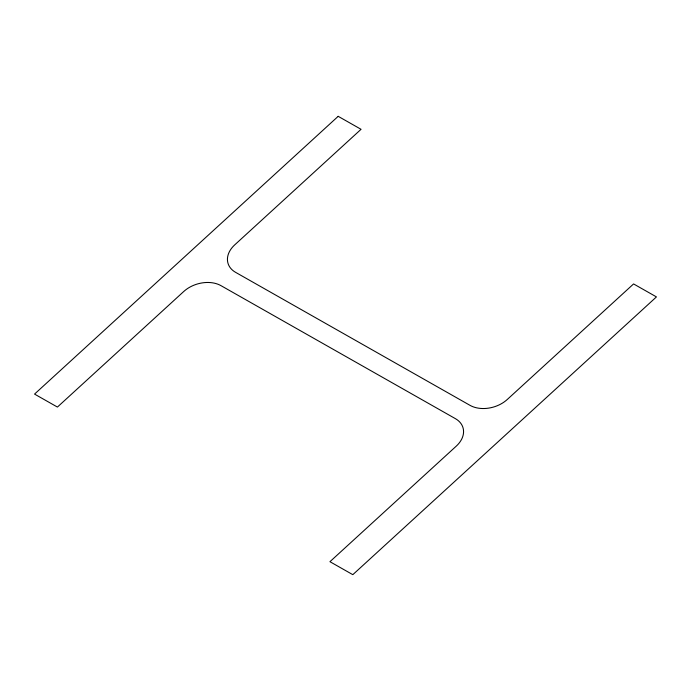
<?xml version="1.0" encoding="UTF-8"?>
<svg xmlns="http://www.w3.org/2000/svg" width="691" height="691" viewBox="0 0 691 691"><rect width="100%" height="100%" fill="white"/><g stroke="black" fill="none" stroke-linecap="round" stroke-linejoin="round"><path stroke-width="1.04" d="M338.184 116.33L34.55 394.095L57.422 407.068L183.728 291.516A26.906 19.123 -16.5 0 1 221.008 285.668L455.421 418.668A26.906 19.123 -16.5 0 1 456.259 446.144L329.944 561.697L352.816 574.67L656.45 296.905L633.578 283.932L507.272 399.484A26.906 19.123 -16.5 0 1 469.992 405.332L235.579 272.332A26.906 19.123 -16.5 0 1 234.741 244.856L361.056 129.303L338.184 116.33"/></g></svg>
